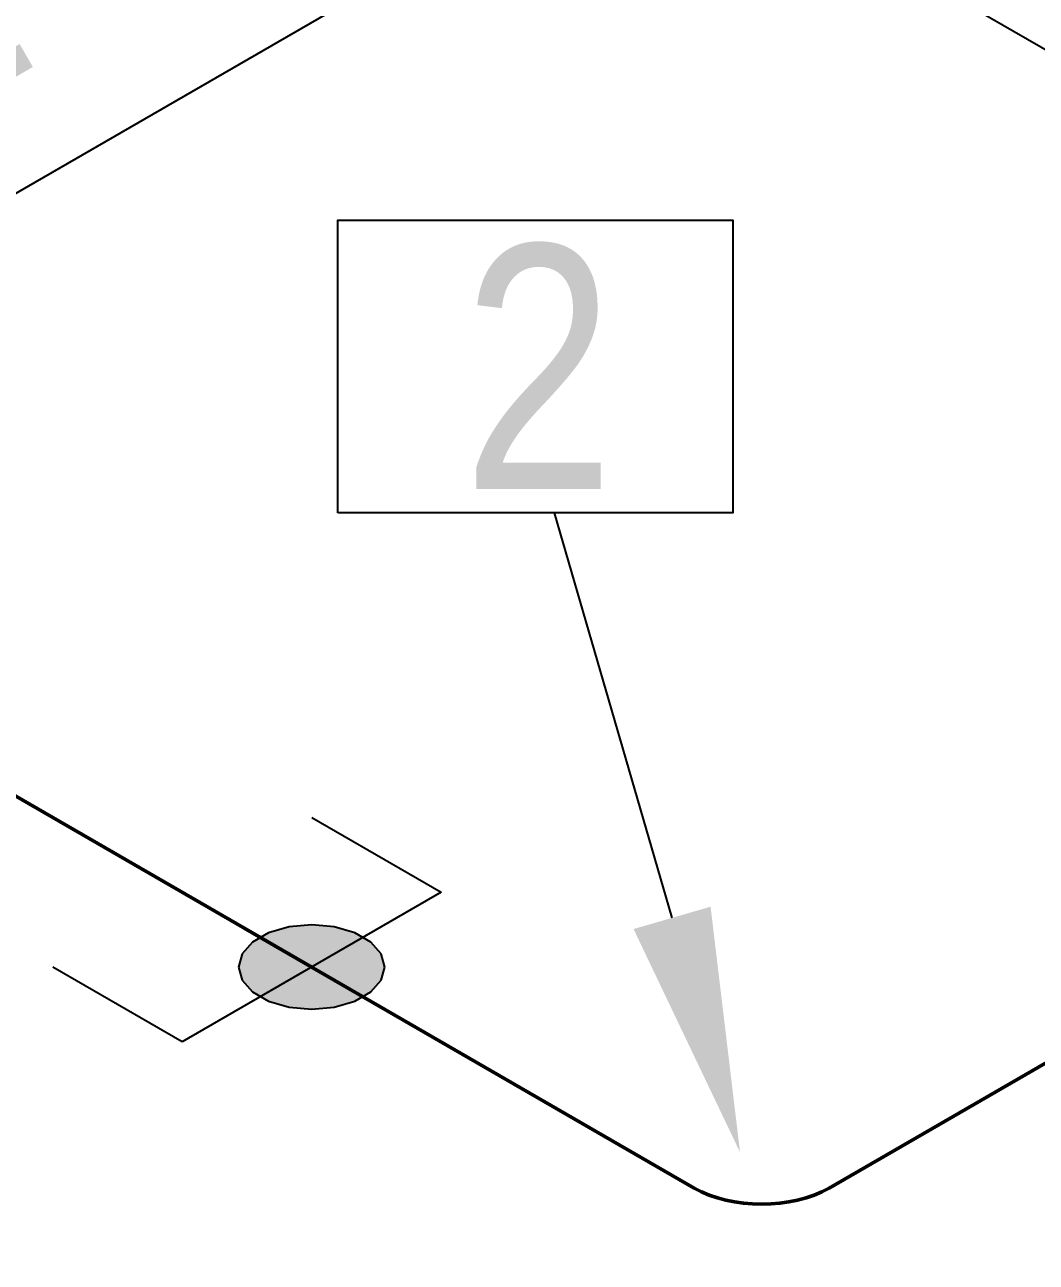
# Model space of a CAD drawing. Header units: millimetres. Extents: x 0 to 594, y 0 to 420.
# Drawn here: x 149.79 to 160.16, y 215.33 to 228 of the extents above; entities that cross this region are included whole.
import ezdxf
from ezdxf import colors
from ezdxf.entities.mleader import LeaderData, LeaderLine
from ezdxf.enums import TextEntityAlignment as Align
from ezdxf.math import Vec2, Vec3

# ---------------------------------------------------------------- set-up
doc = ezdxf.new("R2010")
doc.units = ezdxf.units.MM
doc.header["$LTSCALE"] = 0.25
for name, color, linetype in [('용접', 1, 'Continuous'), ('주석', 7, 'Continuous'), ('치수', 1, 'Continuous')]:
    doc.layers.add(name, color=color, linetype=linetype)
doc.layers.add('파이프 작은 보어', color=30, linetype='Continuous', lineweight=50)
doc.styles.add('AdskIsoAnnotation', font='arial.ttf', dxfattribs={"width": 0.8, "height": 1})
doc.styles.add('AdskIsoMetric', font='arial.ttf', dxfattribs={"width": 0.8, "height": 2.5})
doc.styles.add('AdskIsoMetric-30', font='arial.ttf', dxfattribs={"width": 0.8, "height": 2.5})
doc.styles.add('AdskIsoMetric30', font='arial.ttf', dxfattribs={"width": 0.8, "oblique": 30, "height": 2.5})
doc.styles.get("Standard").update_dxf_attribs({"font": 'arial.ttf'})
doc.dimstyles.new('AdskIsoMetric', dxfattribs={"dimtxt": 2.5, "dimasz": 2.5, "dimexe": 1, "dimexo": 2, "dimgap": 0.8, "dimtad": 1, "dimdec": 0, "dimrnd": 1, "dimzin": 0, "dimdsep": 46, "dimtxsty": 'AdskIsoMetric', "dimcen": 0, "dimclrt": 7, "dimadec": 0, "dimazin": 0, "dimtfac": 1, "dimtdec": 0, "dimtmove": 1, "dimatfit": 3, "dimfxl": 0, "dimfrac": 2, "dimtolj": 1, "dimtzin": 0, "dimarcsym": 0})

# ---------------------------------------------------------------- blocks, each defined once
blk = doc.blocks.new('*D82')
at = {"layer": 'Defpoints', "color": 0}
for p in [(136.425, 227.763), (123.435, 220.263), (157.344, 215.686)]:
    blk.add_point(p, dxfattribs=at)
at = {"layer": '치수', "color": 0, "lineweight": -2}
for p, q in [((134.425, 226.609), (122.435, 219.686)), ((142.189, 209.436), (125.6, 219.013)), ((155.344, 214.531), (143.354, 207.609))]:
    blk.add_line(p, q, dxfattribs=at)
at = {"layer": '치수', "color": 0}
for points in [[(125.808, 219.374), (125.392, 218.653), (123.435, 220.263)], [(142.397, 209.797), (141.981, 209.075), (144.354, 208.186)]]:
    blk.add_solid(points, dxfattribs=at)
at = {"layer": '치수', "color": 7, "insert": (141, 212.739), "char_height": 2.5, "attachment_point": 5, "rotation": 330, "style": 'AdskIsoMetric30'}
blk.add_mtext('\\A1;4612', dxfattribs=at)
blk = doc.blocks.new('*D83')
at = {"layer": 'Defpoints', "color": 0}
for p in [(144.354, 223.186), (169.239, 222.553), (157.344, 215.686)]:
    blk.add_point(p, dxfattribs=at)
at = {"layer": '치수', "color": 0, "lineweight": -2}
for p, q in [((167.239, 223.708), (155.249, 230.631)), ((154.084, 228.803), (146.519, 224.436))]:
    blk.add_line(p, q, dxfattribs=at)
at = {"layer": '치수', "color": 0}
for points in [[(153.876, 229.164), (154.292, 228.443), (156.249, 230.053)], [(146.311, 224.797), (146.727, 224.075), (144.354, 223.186)]]:
    blk.add_solid(points, dxfattribs=at)
at = {"layer": '치수', "color": 7, "insert": (148.035, 227.928), "char_height": 2.5, "attachment_point": 5, "rotation": 30, "style": 'AdskIsoMetric-30'}
blk.add_mtext('\\A1;4024', dxfattribs=at)
blk = doc.blocks.new('엘보우-7-Iso2DSkew90')
at = {"color": 0, "linetype": 'ByBlock', "lineweight": -2, "extrusion": (3.04683e-10, -0.816497, -0.57735)}
for p, q in [((-0.691, 0.399), (-5.303, 3.062)), ((5.303, 3.062), (0.691, 0.399))]:
    blk.add_line(p, q, dxfattribs=at)
at = {"linetype": 'ByBlock', "extrusion": (1.10889e-16, 1.11022e-16, -1)}
blk.add_ellipse((0, 0.798), major_axis=(-0.977, 0), ratio=0.57735, start_param=3.926991, end_param=5.497787, dxfattribs=at)
blk = doc.blocks.new('SocketWeld-1-IsoLeft')
blk.add_hatch(color=256).paths.add_polyline_path([(-0.02939, -0.02335), (-0.0291, -0.02344), (-0.02882, -0.02352), (-0.02854, -0.02361), (-0.02825, -0.02369), (-0.02797, -0.02377), (-0.02768, -0.02386), (-0.0274, -0.02394), (-0.02711, -0.02402), (-0.02683, -0.02411), (-0.02654, -0.02419), (-0.02626, -0.02427), (-0.02598, -0.02436), (-0.02569, -0.02444), (-0.02541, -0.02453), (-0.02512, -0.02461), (-0.02484, -0.02469), (-0.02455, -0.02478), (-0.02427, -0.02486), (-0.02398, -0.02494), (-0.0237, -0.02503), (-0.02342, -0.02511), (-0.02313, -0.0252), (-0.02285, -0.02528), (-0.02256, -0.02536), (-0.02228, -0.02545), (-0.02199, -0.02553), (-0.02171, -0.02561), (-0.02142, -0.0257), (-0.02114, -0.02578), (-0.02086, -0.02586), (-0.02057, -0.02595), (-0.02029, -0.02603), (-0.02, -0.02612), (-0.01972, -0.0262), (-0.01943, -0.02628), (-0.01915, -0.02637), (-0.01886, -0.02645), (-0.01858, -0.02653), (-0.0183, -0.02662), (-0.01801, -0.0267), (-0.01773, -0.02679), (-0.01744, -0.02687), (-0.01716, -0.02695), (-0.01687, -0.02704), (-0.01659, -0.02712), (-0.0163, -0.0272), (-0.01602, -0.02729), (-0.01574, -0.02737), (-0.01545, -0.02745), (-0.01545, -0.02745), (-0.01514, -0.02748), (-0.01482, -0.02751), (-0.0145, -0.02754), (-0.01419, -0.02757), (-0.01387, -0.0276), (-0.01356, -0.02763), (-0.01324, -0.02766), (-0.01293, -0.02769), (-0.01261, -0.02771), (-0.0123, -0.02774), (-0.01198, -0.02777), (-0.01167, -0.0278), (-0.01135, -0.02783), (-0.01104, -0.02786), (-0.01072, -0.02789), (-0.01041, -0.02792), (-0.01009, -0.02794), (-0.00978, -0.02797), (-0.00946, -0.028), (-0.00914, -0.02803), (-0.00883, -0.02806), (-0.00851, -0.02809), (-0.0082, -0.02812), (-0.00788, -0.02815), (-0.00757, -0.02818), (-0.00725, -0.0282), (-0.00694, -0.02823), (-0.00662, -0.02826), (-0.00631, -0.02829), (-0.00599, -0.02832), (-0.00568, -0.02835), (-0.00536, -0.02838), (-0.00505, -0.02841), (-0.00473, -0.02844), (-0.00441, -0.02846), (-0.0041, -0.02849), (-0.00378, -0.02852), (-0.00347, -0.02855), (-0.00315, -0.02858), (-0.00284, -0.02861), (-0.00252, -0.02864), (-0.00221, -0.02867), (-0.00189, -0.02869), (-0.00158, -0.02872), (-0.00126, -0.02875), (-0.00095, -0.02878), (-0.00063, -0.02881), (-0.00032, -0.02884), (0, -0.02887), (0, -0.02887), (0.00032, -0.02884), (0.00063, -0.02881), (0.00095, -0.02878), (0.00126, -0.02875), (0.00158, -0.02872), (0.00189, -0.02869), (0.00221, -0.02867), (0.00252, -0.02864), (0.00284, -0.02861), (0.00315, -0.02858), (0.00347, -0.02855), (0.00378, -0.02852), (0.0041, -0.02849), (0.00441, -0.02846), (0.00473, -0.02844), (0.00505, -0.02841), (0.00536, -0.02838), (0.00568, -0.02835), (0.00599, -0.02832), (0.00631, -0.02829), (0.00662, -0.02826), (0.00694, -0.02823), (0.00725, -0.0282), (0.00757, -0.02818), (0.00788, -0.02815), (0.0082, -0.02812), (0.00851, -0.02809), (0.00883, -0.02806), (0.00914, -0.02803), (0.00946, -0.028), (0.00978, -0.02797), (0.01009, -0.02794), (0.01041, -0.02792), (0.01072, -0.02789), (0.01104, -0.02786), (0.01135, -0.02783), (0.01167, -0.0278), (0.01198, -0.02777), (0.0123, -0.02774), (0.01261, -0.02771), (0.01293, -0.02769), (0.01324, -0.02766), (0.01356, -0.02763), (0.01387, -0.0276), (0.01419, -0.02757), (0.0145, -0.02754), (0.01482, -0.02751), (0.01514, -0.02748), (0.01545, -0.02745), (0.01545, -0.02745), (0.01574, -0.02737), (0.01602, -0.02729), (0.0163, -0.0272), (0.01659, -0.02712), (0.01687, -0.02704), (0.01716, -0.02695), (0.01744, -0.02687), (0.01773, -0.02679), (0.01801, -0.0267), (0.0183, -0.02662), (0.01858, -0.02653), (0.01886, -0.02645), (0.01915, -0.02637), (0.01943, -0.02628), (0.01972, -0.0262), (0.02, -0.02612), (0.02029, -0.02603), (0.02057, -0.02595), (0.02086, -0.02586), (0.02114, -0.02578), (0.02142, -0.0257), (0.02171, -0.02561), (0.02199, -0.02553), (0.02228, -0.02545), (0.02256, -0.02536), (0.02285, -0.02528), (0.02313, -0.0252), (0.02342, -0.02511), (0.0237, -0.02503), (0.02398, -0.02494), (0.02427, -0.02486), (0.02455, -0.02478), (0.02484, -0.02469), (0.02512, -0.02461), (0.02541, -0.02453), (0.02569, -0.02444), (0.02598, -0.02436), (0.02626, -0.02427), (0.02654, -0.02419), (0.02683, -0.02411), (0.02711, -0.02402), (0.0274, -0.02394), (0.02768, -0.02386), (0.02797, -0.02377), (0.02825, -0.02369), (0.02854, -0.02361), (0.02882, -0.02352), (0.0291, -0.02344), (0.02939, -0.02335), (0.02939, -0.02335), (0.02962, -0.02322), (0.02984, -0.02309), (0.03007, -0.02296), (0.03029, -0.02283), (0.03052, -0.0227), (0.03074, -0.02257), (0.03097, -0.02244), (0.0312, -0.02231), (0.03142, -0.02218), (0.03165, -0.02205), (0.03187, -0.02192), (0.0321, -0.02179), (0.03232, -0.02166), (0.03255, -0.02153), (0.03278, -0.0214), (0.033, -0.02127), (0.03323, -0.02114), (0.03345, -0.02101), (0.03368, -0.02088), (0.0339, -0.02075), (0.03413, -0.02062), (0.03436, -0.02049), (0.03458, -0.02036), (0.03481, -0.02023), (0.03503, -0.0201), (0.03526, -0.01997), (0.03548, -0.01984), (0.03571, -0.0197), (0.03594, -0.01957), (0.03616, -0.01944), (0.03639, -0.01931), (0.03661, -0.01918), (0.03684, -0.01905), (0.03706, -0.01892), (0.03729, -0.01879), (0.03752, -0.01866), (0.03774, -0.01853), (0.03797, -0.0184), (0.03819, -0.01827), (0.03842, -0.01814), (0.03864, -0.01801), (0.03887, -0.01788), (0.0391, -0.01775), (0.03932, -0.01762), (0.03955, -0.01749), (0.03977, -0.01736), (0.04, -0.01723), (0.04023, -0.0171), (0.04045, -0.01697), (0.04045, -0.01697), (0.0406, -0.0168), (0.04074, -0.01664), (0.04089, -0.01648), (0.04103, -0.01631), (0.04118, -0.01615), (0.04132, -0.01598), (0.04147, -0.01582), (0.04161, -0.01565), (0.04176, -0.01549), (0.0419, -0.01533), (0.04205, -0.01516), (0.04219, -0.015), (0.04234, -0.01483), (0.04248, -0.01467), (0.04262, -0.0145), (0.04277, -0.01434), (0.04291, -0.01418), (0.04306, -0.01401), (0.0432, -0.01385), (0.04335, -0.01368), (0.04349, -0.01352), (0.04364, -0.01335), (0.04378, -0.01319), (0.04393, -0.01303), (0.04407, -0.01286), (0.04422, -0.0127), (0.04436, -0.01253), (0.04451, -0.01237), (0.04465, -0.01221), (0.0448, -0.01204), (0.04494, -0.01188), (0.04509, -0.01171), (0.04523, -0.01155), (0.04538, -0.01138), (0.04552, -0.01122), (0.04567, -0.01106), (0.04581, -0.01089), (0.04596, -0.01073), (0.0461, -0.01056), (0.04625, -0.0104), (0.04639, -0.01023), (0.04654, -0.01007), (0.04668, -0.00991), (0.04683, -0.00974), (0.04697, -0.00958), (0.04712, -0.00941), (0.04726, -0.00925), (0.04741, -0.00908), (0.04755, -0.00892), (0.04755, -0.00892), (0.0476, -0.00874), (0.04765, -0.00856), (0.0477, -0.00837), (0.04775, -0.00819), (0.0478, -0.00801), (0.04785, -0.00783), (0.0479, -0.00765), (0.04795, -0.00746), (0.048, -0.00728), (0.04805, -0.0071), (0.0481, -0.00692), (0.04815, -0.00674), (0.0482, -0.00655), (0.04825, -0.00637), (0.0483, -0.00619), (0.04835, -0.00601), (0.0484, -0.00583), (0.04845, -0.00564), (0.0485, -0.00546), (0.04855, -0.00528), (0.0486, -0.0051), (0.04865, -0.00492), (0.0487, -0.00473), (0.04875, -0.00455), (0.0488, -0.00437), (0.04885, -0.00419), (0.0489, -0.00401), (0.04895, -0.00382), (0.049, -0.00364), (0.04905, -0.00346), (0.0491, -0.00328), (0.04915, -0.00309), (0.0492, -0.00291), (0.04925, -0.00273), (0.0493, -0.00255), (0.04935, -0.00237), (0.0494, -0.00218), (0.04945, -0.002), (0.0495, -0.00182), (0.04955, -0.00164), (0.0496, -0.00146), (0.04965, -0.00127), (0.0497, -0.00109), (0.04975, -0.00091), (0.0498, -0.00073), (0.04985, -0.00055), (0.0499, -0.00036), (0.04995, -0.00018), (0.05, 0), (0.05, 0), (0.04995, 0.00018), (0.0499, 0.00036), (0.04985, 0.00055), (0.0498, 0.00073), (0.04975, 0.00091), (0.0497, 0.00109), (0.04965, 0.00127), (0.0496, 0.00146), (0.04955, 0.00164), (0.0495, 0.00182), (0.04945, 0.002), (0.0494, 0.00218), (0.04935, 0.00237), (0.0493, 0.00255), (0.04925, 0.00273), (0.0492, 0.00291), (0.04915, 0.00309), (0.0491, 0.00328), (0.04905, 0.00346), (0.049, 0.00364), (0.04895, 0.00382), (0.0489, 0.00401), (0.04885, 0.00419), (0.0488, 0.00437), (0.04875, 0.00455), (0.0487, 0.00473), (0.04865, 0.00492), (0.0486, 0.0051), (0.04855, 0.00528), (0.0485, 0.00546), (0.04845, 0.00564), (0.0484, 0.00583), (0.04835, 0.00601), (0.0483, 0.00619), (0.04825, 0.00637), (0.0482, 0.00655), (0.04815, 0.00674), (0.0481, 0.00692), (0.04805, 0.0071), (0.048, 0.00728), (0.04795, 0.00746), (0.0479, 0.00765), (0.04785, 0.00783), (0.0478, 0.00801), (0.04775, 0.00819), (0.0477, 0.00837), (0.04765, 0.00856), (0.0476, 0.00874), (0.04755, 0.00892), (0.04755, 0.00892), (0.04741, 0.00908), (0.04726, 0.00925), (0.04712, 0.00941), (0.04697, 0.00958), (0.04683, 0.00974), (0.04668, 0.00991), (0.04654, 0.01007), (0.04639, 0.01023), (0.04625, 0.0104), (0.0461, 0.01056), (0.04596, 0.01073), (0.04581, 0.01089), (0.04567, 0.01106), (0.04552, 0.01122), (0.04538, 0.01138), (0.04523, 0.01155), (0.04509, 0.01171), (0.04494, 0.01188), (0.0448, 0.01204), (0.04465, 0.01221), (0.04451, 0.01237), (0.04436, 0.01253), (0.04422, 0.0127), (0.04407, 0.01286), (0.04393, 0.01303), (0.04378, 0.01319), (0.04364, 0.01335), (0.04349, 0.01352), (0.04335, 0.01368), (0.0432, 0.01385), (0.04306, 0.01401), (0.04291, 0.01418), (0.04277, 0.01434), (0.04262, 0.0145), (0.04248, 0.01467), (0.04234, 0.01483), (0.04219, 0.015), (0.04205, 0.01516), (0.0419, 0.01533), (0.04176, 0.01549), (0.04161, 0.01565), (0.04147, 0.01582), (0.04132, 0.01598), (0.04118, 0.01615), (0.04103, 0.01631), (0.04089, 0.01648), (0.04074, 0.01664), (0.0406, 0.0168), (0.04045, 0.01697), (0.04045, 0.01697), (0.04023, 0.0171), (0.04, 0.01723), (0.03977, 0.01736), (0.03955, 0.01749), (0.03932, 0.01762), (0.0391, 0.01775), (0.03887, 0.01788), (0.03864, 0.01801), (0.03842, 0.01814), (0.03819, 0.01827), (0.03797, 0.0184), (0.03774, 0.01853), (0.03752, 0.01866), (0.03729, 0.01879), (0.03706, 0.01892), (0.03684, 0.01905), (0.03661, 0.01918), (0.03639, 0.01931), (0.03616, 0.01944), (0.03594, 0.01957), (0.03571, 0.0197), (0.03548, 0.01984), (0.03526, 0.01997), (0.03503, 0.0201), (0.03481, 0.02023), (0.03458, 0.02036), (0.03436, 0.02049), (0.03413, 0.02062), (0.0339, 0.02075), (0.03368, 0.02088), (0.03345, 0.02101), (0.03323, 0.02114), (0.033, 0.02127), (0.03278, 0.0214), (0.03255, 0.02153), (0.03232, 0.02166), (0.0321, 0.02179), (0.03187, 0.02192), (0.03165, 0.02205), (0.03142, 0.02218), (0.0312, 0.02231), (0.03097, 0.02244), (0.03074, 0.02257), (0.03052, 0.0227), (0.03029, 0.02283), (0.03007, 0.02296), (0.02984, 0.02309), (0.02962, 0.02322), (0.02939, 0.02335), (0.02939, 0.02335), (0.0291, 0.02344), (0.02882, 0.02352), (0.02854, 0.02361), (0.02825, 0.02369), (0.02797, 0.02377), (0.02768, 0.02386), (0.0274, 0.02394), (0.02711, 0.02402), (0.02683, 0.02411), (0.02654, 0.02419), (0.02626, 0.02427), (0.02598, 0.02436), (0.02569, 0.02444), (0.02541, 0.02453), (0.02512, 0.02461), (0.02484, 0.02469), (0.02455, 0.02478), (0.02427, 0.02486), (0.02398, 0.02494), (0.0237, 0.02503), (0.02342, 0.02511), (0.02313, 0.0252), (0.02285, 0.02528), (0.02256, 0.02536), (0.02228, 0.02545), (0.02199, 0.02553), (0.02171, 0.02561), (0.02142, 0.0257), (0.02114, 0.02578), (0.02086, 0.02586), (0.02057, 0.02595), (0.02029, 0.02603), (0.02, 0.02612), (0.01972, 0.0262), (0.01943, 0.02628), (0.01915, 0.02637), (0.01886, 0.02645), (0.01858, 0.02653), (0.0183, 0.02662), (0.01801, 0.0267), (0.01773, 0.02679), (0.01744, 0.02687), (0.01716, 0.02695), (0.01687, 0.02704), (0.01659, 0.02712), (0.0163, 0.0272), (0.01602, 0.02729), (0.01574, 0.02737), (0.01545, 0.02745), (0.01545, 0.02745), (0.01514, 0.02748), (0.01482, 0.02751), (0.0145, 0.02754), (0.01419, 0.02757), (0.01387, 0.0276), (0.01356, 0.02763), (0.01324, 0.02766), (0.01293, 0.02769), (0.01261, 0.02771), (0.0123, 0.02774), (0.01198, 0.02777), (0.01167, 0.0278), (0.01135, 0.02783), (0.01104, 0.02786), (0.01072, 0.02789), (0.01041, 0.02792), (0.01009, 0.02794), (0.00978, 0.02797), (0.00946, 0.028), (0.00914, 0.02803), (0.00883, 0.02806), (0.00851, 0.02809), (0.0082, 0.02812), (0.00788, 0.02815), (0.00757, 0.02818), (0.00725, 0.0282), (0.00694, 0.02823), (0.00662, 0.02826), (0.00631, 0.02829), (0.00599, 0.02832), (0.00568, 0.02835), (0.00536, 0.02838), (0.00505, 0.02841), (0.00473, 0.02844), (0.00441, 0.02846), (0.0041, 0.02849), (0.00378, 0.02852), (0.00347, 0.02855), (0.00315, 0.02858), (0.00284, 0.02861), (0.00252, 0.02864), (0.00221, 0.02867), (0.00189, 0.02869), (0.00158, 0.02872), (0.00126, 0.02875), (0.00095, 0.02878), (0.00063, 0.02881), (0.00032, 0.02884), (0, 0.02887), (0, 0.02887), (-0.00032, 0.02884), (-0.00063, 0.02881), (-0.00095, 0.02878), (-0.00126, 0.02875), (-0.00158, 0.02872), (-0.00189, 0.02869), (-0.00221, 0.02867), (-0.00252, 0.02864), (-0.00284, 0.02861), (-0.00315, 0.02858), (-0.00347, 0.02855), (-0.00378, 0.02852), (-0.0041, 0.02849), (-0.00441, 0.02846), (-0.00473, 0.02844), (-0.00505, 0.02841), (-0.00536, 0.02838), (-0.00568, 0.02835), (-0.00599, 0.02832), (-0.00631, 0.02829), (-0.00662, 0.02826), (-0.00694, 0.02823), (-0.00725, 0.0282), (-0.00757, 0.02818), (-0.00788, 0.02815), (-0.0082, 0.02812), (-0.00851, 0.02809), (-0.00883, 0.02806), (-0.00914, 0.02803), (-0.00946, 0.028), (-0.00978, 0.02797), (-0.01009, 0.02794), (-0.01041, 0.02792), (-0.01072, 0.02789), (-0.01104, 0.02786), (-0.01135, 0.02783), (-0.01167, 0.0278), (-0.01198, 0.02777), (-0.0123, 0.02774), (-0.01261, 0.02771), (-0.01293, 0.02769), (-0.01324, 0.02766), (-0.01356, 0.02763), (-0.01387, 0.0276), (-0.01419, 0.02757), (-0.0145, 0.02754), (-0.01482, 0.02751), (-0.01514, 0.02748), (-0.01545, 0.02745), (-0.01545, 0.02745), (-0.01574, 0.02737), (-0.01602, 0.02729), (-0.0163, 0.0272), (-0.01659, 0.02712), (-0.01687, 0.02704), (-0.01716, 0.02695), (-0.01744, 0.02687), (-0.01773, 0.02679), (-0.01801, 0.0267), (-0.0183, 0.02662), (-0.01858, 0.02653), (-0.01886, 0.02645), (-0.01915, 0.02637), (-0.01943, 0.02628), (-0.01972, 0.0262), (-0.02, 0.02612), (-0.02029, 0.02603), (-0.02057, 0.02595), (-0.02086, 0.02586), (-0.02114, 0.02578), (-0.02142, 0.0257), (-0.02171, 0.02561), (-0.02199, 0.02553), (-0.02228, 0.02545), (-0.02256, 0.02536), (-0.02285, 0.02528), (-0.02313, 0.0252), (-0.02342, 0.02511), (-0.0237, 0.02503), (-0.02398, 0.02494), (-0.02427, 0.02486), (-0.02455, 0.02478), (-0.02484, 0.02469), (-0.02512, 0.02461), (-0.02541, 0.02453), (-0.02569, 0.02444), (-0.02598, 0.02436), (-0.02626, 0.02427), (-0.02654, 0.02419), (-0.02683, 0.02411), (-0.02711, 0.02402), (-0.0274, 0.02394), (-0.02768, 0.02386), (-0.02797, 0.02377), (-0.02825, 0.02369), (-0.02854, 0.02361), (-0.02882, 0.02352), (-0.0291, 0.02344), (-0.02939, 0.02335), (-0.02939, 0.02335), (-0.02962, 0.02322), (-0.02984, 0.02309), (-0.03007, 0.02296), (-0.03029, 0.02283), (-0.03052, 0.0227), (-0.03074, 0.02257), (-0.03097, 0.02244), (-0.0312, 0.02231), (-0.03142, 0.02218), (-0.03165, 0.02205), (-0.03187, 0.02192), (-0.0321, 0.02179), (-0.03232, 0.02166), (-0.03255, 0.02153), (-0.03278, 0.0214), (-0.033, 0.02127), (-0.03323, 0.02114), (-0.03345, 0.02101), (-0.03368, 0.02088), (-0.0339, 0.02075), (-0.03413, 0.02062), (-0.03436, 0.02049), (-0.03458, 0.02036), (-0.03481, 0.02023), (-0.03503, 0.0201), (-0.03526, 0.01997), (-0.03548, 0.01984), (-0.03571, 0.0197), (-0.03594, 0.01957), (-0.03616, 0.01944), (-0.03639, 0.01931), (-0.03661, 0.01918), (-0.03684, 0.01905), (-0.03706, 0.01892), (-0.03729, 0.01879), (-0.03752, 0.01866), (-0.03774, 0.01853), (-0.03797, 0.0184), (-0.03819, 0.01827), (-0.03842, 0.01814), (-0.03864, 0.01801), (-0.03887, 0.01788), (-0.0391, 0.01775), (-0.03932, 0.01762), (-0.03955, 0.01749), (-0.03977, 0.01736), (-0.04, 0.01723), (-0.04023, 0.0171), (-0.04045, 0.01697), (-0.04045, 0.01697), (-0.0406, 0.0168), (-0.04074, 0.01664), (-0.04089, 0.01648), (-0.04103, 0.01631), (-0.04118, 0.01615), (-0.04132, 0.01598), (-0.04147, 0.01582), (-0.04161, 0.01565), (-0.04176, 0.01549), (-0.0419, 0.01533), (-0.04205, 0.01516), (-0.04219, 0.015), (-0.04234, 0.01483), (-0.04248, 0.01467), (-0.04262, 0.0145), (-0.04277, 0.01434), (-0.04291, 0.01418), (-0.04306, 0.01401), (-0.0432, 0.01385), (-0.04335, 0.01368), (-0.04349, 0.01352), (-0.04364, 0.01335), (-0.04378, 0.01319), (-0.04393, 0.01303), (-0.04407, 0.01286), (-0.04422, 0.0127), (-0.04436, 0.01253), (-0.04451, 0.01237), (-0.04465, 0.01221), (-0.0448, 0.01204), (-0.04494, 0.01188), (-0.04509, 0.01171), (-0.04523, 0.01155), (-0.04538, 0.01138), (-0.04552, 0.01122), (-0.04567, 0.01106), (-0.04581, 0.01089), (-0.04596, 0.01073), (-0.0461, 0.01056), (-0.04625, 0.0104), (-0.04639, 0.01023), (-0.04654, 0.01007), (-0.04668, 0.00991), (-0.04683, 0.00974), (-0.04697, 0.00958), (-0.04712, 0.00941), (-0.04726, 0.00925), (-0.04741, 0.00908), (-0.04755, 0.00892), (-0.04755, 0.00892), (-0.0476, 0.00874), (-0.04765, 0.00856), (-0.0477, 0.00837), (-0.04775, 0.00819), (-0.0478, 0.00801), (-0.04785, 0.00783), (-0.0479, 0.00765), (-0.04795, 0.00746), (-0.048, 0.00728), (-0.04805, 0.0071), (-0.0481, 0.00692), (-0.04815, 0.00674), (-0.0482, 0.00655), (-0.04825, 0.00637), (-0.0483, 0.00619), (-0.04835, 0.00601), (-0.0484, 0.00583), (-0.04845, 0.00564), (-0.0485, 0.00546), (-0.04855, 0.00528), (-0.0486, 0.0051), (-0.04865, 0.00492), (-0.0487, 0.00473), (-0.04875, 0.00455), (-0.0488, 0.00437), (-0.04885, 0.00419), (-0.0489, 0.00401), (-0.04895, 0.00382), (-0.049, 0.00364), (-0.04905, 0.00346), (-0.0491, 0.00328), (-0.04915, 0.00309), (-0.0492, 0.00291), (-0.04925, 0.00273), (-0.0493, 0.00255), (-0.04935, 0.00237), (-0.0494, 0.00218), (-0.04945, 0.002), (-0.0495, 0.00182), (-0.04955, 0.00164), (-0.0496, 0.00146), (-0.04965, 0.00127), (-0.0497, 0.00109), (-0.04975, 0.00091), (-0.0498, 0.00073), (-0.04985, 0.00055), (-0.0499, 0.00036), (-0.04995, 0.00018), (-0.05, 0), (-0.05, 0), (-0.04995, -0.00018), (-0.0499, -0.00036), (-0.04985, -0.00055), (-0.0498, -0.00073), (-0.04975, -0.00091), (-0.0497, -0.00109), (-0.04965, -0.00127), (-0.0496, -0.00146), (-0.04955, -0.00164), (-0.0495, -0.00182), (-0.04945, -0.002), (-0.0494, -0.00218), (-0.04935, -0.00237), (-0.0493, -0.00255), (-0.04925, -0.00273), (-0.0492, -0.00291), (-0.04915, -0.00309), (-0.0491, -0.00328), (-0.04905, -0.00346), (-0.049, -0.00364), (-0.04895, -0.00382), (-0.0489, -0.00401), (-0.04885, -0.00419), (-0.0488, -0.00437), (-0.04875, -0.00455), (-0.0487, -0.00473), (-0.04865, -0.00492), (-0.0486, -0.0051), (-0.04855, -0.00528), (-0.0485, -0.00546), (-0.04845, -0.00564), (-0.0484, -0.00583), (-0.04835, -0.00601), (-0.0483, -0.00619), (-0.04825, -0.00637), (-0.0482, -0.00655), (-0.04815, -0.00674), (-0.0481, -0.00692), (-0.04805, -0.0071), (-0.048, -0.00728), (-0.04795, -0.00746), (-0.0479, -0.00765), (-0.04785, -0.00783), (-0.0478, -0.00801), (-0.04775, -0.00819), (-0.0477, -0.00837), (-0.04765, -0.00856), (-0.0476, -0.00874), (-0.04755, -0.00892), (-0.04755, -0.00892), (-0.04741, -0.00908), (-0.04726, -0.00925), (-0.04712, -0.00941), (-0.04697, -0.00958), (-0.04683, -0.00974), (-0.04668, -0.00991), (-0.04654, -0.01007), (-0.04639, -0.01023), (-0.04625, -0.0104), (-0.0461, -0.01056), (-0.04596, -0.01073), (-0.04581, -0.01089), (-0.04567, -0.01106), (-0.04552, -0.01122), (-0.04538, -0.01138), (-0.04523, -0.01155), (-0.04509, -0.01171), (-0.04494, -0.01188), (-0.0448, -0.01204), (-0.04465, -0.01221), (-0.04451, -0.01237), (-0.04436, -0.01253), (-0.04422, -0.0127), (-0.04407, -0.01286), (-0.04393, -0.01303), (-0.04378, -0.01319), (-0.04364, -0.01335), (-0.04349, -0.01352), (-0.04335, -0.01368), (-0.0432, -0.01385), (-0.04306, -0.01401), (-0.04291, -0.01418), (-0.04277, -0.01434), (-0.04262, -0.0145), (-0.04248, -0.01467), (-0.04234, -0.01483), (-0.04219, -0.015), (-0.04205, -0.01516), (-0.0419, -0.01533), (-0.04176, -0.01549), (-0.04161, -0.01565), (-0.04147, -0.01582), (-0.04132, -0.01598), (-0.04118, -0.01615), (-0.04103, -0.01631), (-0.04089, -0.01648), (-0.04074, -0.01664), (-0.0406, -0.0168), (-0.04045, -0.01697), (-0.04045, -0.01697), (-0.04023, -0.0171), (-0.04, -0.01723), (-0.03977, -0.01736), (-0.03955, -0.01749), (-0.03932, -0.01762), (-0.0391, -0.01775), (-0.03887, -0.01788), (-0.03864, -0.01801), (-0.03842, -0.01814), (-0.03819, -0.01827), (-0.03797, -0.0184), (-0.03774, -0.01853), (-0.03752, -0.01866), (-0.03729, -0.01879), (-0.03706, -0.01892), (-0.03684, -0.01905), (-0.03661, -0.01918), (-0.03639, -0.01931), (-0.03616, -0.01944), (-0.03594, -0.01957), (-0.03571, -0.0197), (-0.03548, -0.01984), (-0.03526, -0.01997), (-0.03503, -0.0201), (-0.03481, -0.02023), (-0.03458, -0.02036), (-0.03436, -0.02049), (-0.03413, -0.02062), (-0.0339, -0.02075), (-0.03368, -0.02088), (-0.03345, -0.02101), (-0.03323, -0.02114), (-0.033, -0.02127), (-0.03278, -0.0214), (-0.03255, -0.02153), (-0.03232, -0.02166), (-0.0321, -0.02179), (-0.03187, -0.02192), (-0.03165, -0.02205), (-0.03142, -0.02218), (-0.0312, -0.02231), (-0.03097, -0.02244), (-0.03074, -0.02257), (-0.03052, -0.0227), (-0.03029, -0.02283), (-0.03007, -0.02296), (-0.02984, -0.02309), (-0.02962, -0.02322)], flags=0)
at = {"color": 0, "linetype": 'ByBlock', "lineweight": -2, "extrusion": (0, 0.816497, 0.57735)}
for p, q in [((0, 0.10206), (0.08839, 0.05103)), ((0.08839, 0.05103), (-0.08839, -0.05103)), ((-0.01545, 0.02745), (-0.02939, 0.02335)), ((0, 0.02887), (-0.01545, 0.02745)), ((0.01545, 0.02745), (0, 0.02887)), ((0.02939, 0.02335), (0.01545, 0.02745)), ((-0.04045, 0.01697), (-0.04755, 0.00892)), ((-0.02939, 0.02335), (-0.04045, 0.01697)), ((0.04045, 0.01697), (0.02939, 0.02335)), ((0.04755, 0.00892), (0.04045, 0.01697)), ((-0.04755, 0.00892), (-0.05, 0)), ((0.05, 0), (0.04755, 0.00892)), ((-0.05, 0), (-0.04755, -0.00892)), ((0.04755, -0.00892), (0.05, 0)), ((-0.08839, -0.05103), (-0.17678, 0)), ((-0.04755, -0.00892), (-0.04045, -0.01697)), ((0.04045, -0.01697), (0.04755, -0.00892)), ((-0.04045, -0.01697), (-0.02939, -0.02335)), ((-0.02939, -0.02335), (-0.01545, -0.02745)), ((0.01545, -0.02745), (0.02939, -0.02335)), ((0.02939, -0.02335), (0.04045, -0.01697)), ((-0.01545, -0.02745), (0, -0.02887)), ((0, -0.02887), (0.01545, -0.02745))]:
    blk.add_line(p, q, dxfattribs=at)
blk = doc.blocks.new('AnnoRect')
at = {"color": 0, "linetype": 'ByBlock', "lineweight": -2}
blk.add_wipeout([(-0.8095, -0.6), (-0.8095, 0.6), (0.8095, 0.6), (0.8095, -0.6)], dxfattribs=at)
blk.add_lwpolyline([(-0.8095, -0.6), (-0.8095, 0.6), (0.8095, 0.6), (0.8095, -0.6)], close=True, dxfattribs=at)
at = {"color": 0, "linetype": 'ByBlock', "lineweight": -2, "style": 'AdskIsoAnnotation', "width": 0.8}
blk.add_attdef('XX', text='', height=1, dxfattribs=at).set_placement((0, 0), align=Align.MIDDLE_CENTER)

msp = doc.modelspace()

# ---------------------------------------------------------------- linework, layer by layer
at = {"layer": '파이프 작은 보어'}
msp.add_lwpolyline([(152.7322, 218.3488), (141.0377, 225.1006)], dxfattribs=at)

# ---------------------------------------------------------------- block references
at = {"layer": '용접', "xscale": 15, "yscale": 15, "zscale": 15, "rotation": 1.1597605125169e-08}
msp.add_blockref('SocketWeld-1-IsoLeft', (152.7322, 218.3488), dxfattribs=at)
at = {"layer": '파이프 작은 보어'}
msp.add_blockref('엘보우-7-Iso2DSkew90', (157.3445, 215.6859), dxfattribs=at)

# ---------------------------------------------------------------- dimensions: what is measured, and where the dimension line sits
at = {"layer": '치수'}
for base, p1, p2, angle, text, override, picture, middle in [((144.3541, 223.1859), (169.2393, 222.5534), (157.3445, 215.6859), 210, '4024', {"dimtad": 0, "dimlfac": 292.951239, "dimtxsty": 'AdskIsoMetric-30', "dimse1": 0, "dimse2": 1, "dimsd1": 0, "dimsd2": 0, "dimtmove": 1}, '*D83', (148.0352, 227.9281)), ((123.4351, 220.2635), (157.3445, 215.6859), (136.4254, 227.7635), 150, '4612', {"dimtad": 0, "dimlfac": 190.940872, "dimtxsty": 'AdskIsoMetric30', "dimse1": 0, "dimse2": 0, "dimsd1": 0, "dimsd2": 0, "dimtmove": 1}, '*D82', (141.0002, 212.7391))]:
    dim = msp.add_linear_dim(base=base, p1=p1, p2=p2, angle=angle, text=text, dimstyle='AdskIsoMetric', override=override, dxfattribs=at)
    dim.commit()
    dim.dimension.update_dxf_attribs({"geometry": picture, "text_midpoint": middle, "dimtype": 160})

# ---------------------------------------------------------------- leaders
at = {"layer": '주석'}
ml = msp.add_multileader_mtext('Standard', dxfattribs=at)
ml.set_content('')
ml.set_leader_properties()
ml.build(insert=Vec2(0, 0))
ml.multileader.update_dxf_attribs({"dogleg_length": 0, "arrow_head_size": 2.5})
ctx = ml.context
ctx.base_point, ctx.arrow_head_size = Vec3(155.2222, 223), 2.5
notes = []
notes.append((ctx, [(0, (1, 1, 0), (155.2222, 223), (-1, 0), 0, [(0, [(157.1224, 216.4513)], 0, [])])]))
ctx.mtext, ml.multileader.dxf.content_type = None, 0
for ctx, leaders in notes:
    for number, flags, end, landing, length, lines in leaders:
        leader = LeaderData()
        leader.index, (leader.has_last_leader_line, leader.has_dogleg_vector, leader.attachment_direction) = number, flags
        leader.last_leader_point, leader.dogleg_vector, leader.dogleg_length = Vec3(end), Vec3(landing), length
        for number, points, colour, breaks in lines:
            line = LeaderLine()
            line.index, line.vertices, line.color, line.breaks = number, Vec3.list(points), colors.encode_raw_color(colour), breaks
            leader.lines.append(line)
        ctx.leaders.append(leader)

# ---------------------------------------------------------------- next in the draw order: block references
ref = msp.add_blockref('AnnoRect', (155.0238, 224.5), dxfattribs=dict(at, xscale=2.5, yscale=2.5, zscale=2.5))
ref.add_attrib('XX_001', '2', (154.2796, 223.2449), dxfattribs={"layer": '0', "color": 0, "linetype": 'ByBlock', "lineweight": -2, "height": 2.5, "style": 'AdskIsoAnnotation', "width": 0.8})

doc.saveas('drawing.dxf')
